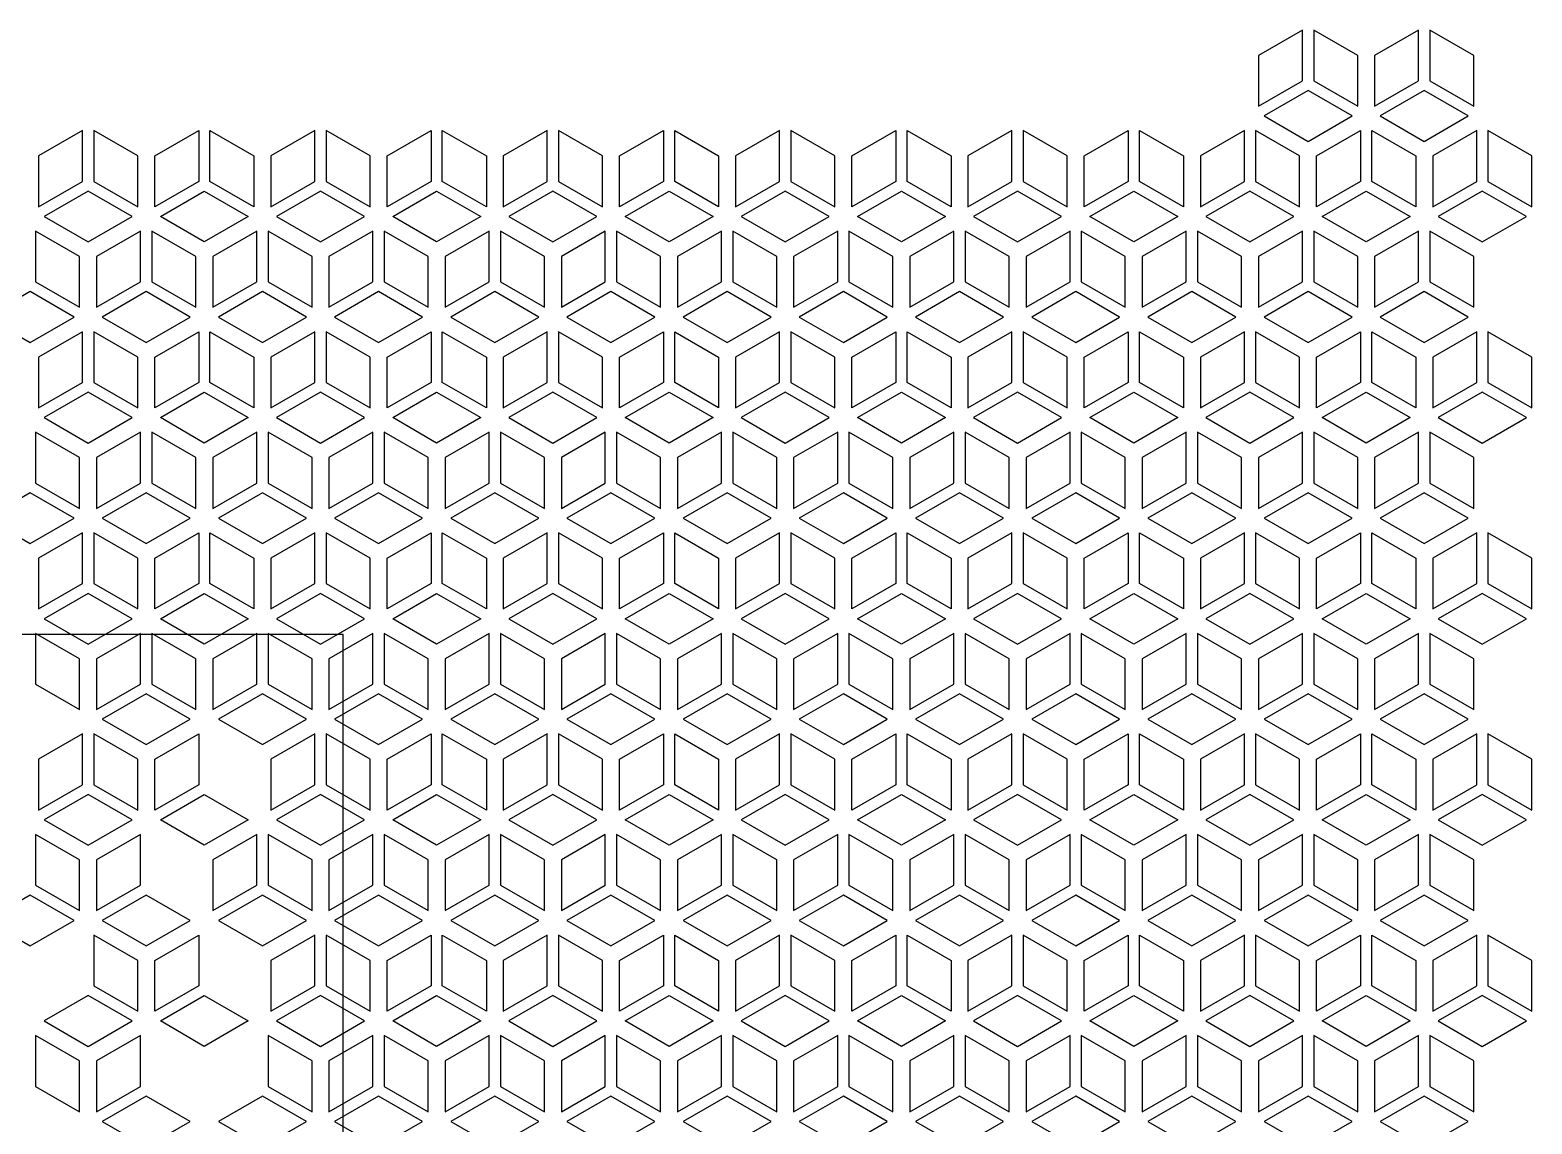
# Model space of a CAD drawing. Extents: x 10176 to 14473, y 1855 to 5621.
# Drawn here: x 11810 to 14473, y 3680 to 5621 of the extents above; entities that cross this region are included whole.
import ezdxf

# ---------------------------------------------------------------- set-up
doc = ezdxf.new("R2010")
doc.units = 0
doc.layers.add('DEFAULT_LAYER', color=7, linetype='CONTINUOUS')

msp = doc.modelspace()

# ---------------------------------------------------------------- linework, layer by layer
at = {"layer": 'DEFAULT_LAYER'}
for points in [[(14066, 5531.1), (14066, 5621.2), (13988, 5576.2), (13988, 5486.1)], [(14086, 5531.1), (14164, 5486.1), (14164, 5576.2), (14086, 5621.2)], [(14272, 5621.2), (14194, 5576.2), (14194, 5486.1), (14272, 5531.1)], [(14292, 5531.1), (14370, 5486.1), (14370, 5576.2), (14292, 5621.2)], [(13998, 5468.8), (14076, 5423.7), (14154, 5468.8), (14076, 5513.8)], [(14282, 5513.8), (14204, 5468.8), (14282, 5423.7), (14360, 5468.8)], [(11902.6, 5352.7), (11902.6, 5442.8), (11824.6, 5397.8), (11824.6, 5307.7)], [(12000.7, 5307.7), (12000.7, 5397.8), (11922.6, 5442.8), (11922.6, 5352.7)], [(12030.7, 5307.7), (12030.7, 5397.8), (12108.7, 5442.8), (12108.7, 5352.7)], [(12128.7, 5352.7), (12128.7, 5442.8), (12206.7, 5397.8), (12206.7, 5307.7)], [(12314.7, 5352.7), (12314.7, 5442.8), (12236.7, 5397.8), (12236.7, 5307.7)], [(12412.7, 5307.7), (12412.7, 5397.8), (12334.7, 5442.8), (12334.7, 5352.7)], [(12442.7, 5307.7), (12442.7, 5397.8), (12520.7, 5442.8), (12520.7, 5352.7)], [(12540.7, 5352.7), (12540.7, 5442.8), (12618.8, 5397.8), (12618.8, 5307.7)], [(12726.8, 5352.7), (12726.8, 5442.8), (12648.8, 5397.8), (12648.8, 5307.7)], [(12824.8, 5307.7), (12824.8, 5397.8), (12746.8, 5442.8), (12746.8, 5352.7)], [(12854.8, 5307.7), (12854.8, 5397.8), (12932.8, 5442.8), (12932.8, 5352.7)], [(12952.8, 5352.7), (12952.8, 5442.8), (13030.8, 5397.8), (13030.8, 5307.7)], [(13138.8, 5352.7), (13138.8, 5442.8), (13060.8, 5397.8), (13060.8, 5307.7)], [(13236.9, 5307.7), (13236.9, 5397.8), (13158.8, 5442.8), (13158.8, 5352.7)], [(13266.9, 5307.7), (13266.9, 5397.8), (13344.9, 5442.8), (13344.9, 5352.7)], [(13364.9, 5352.7), (13364.9, 5442.8), (13442.9, 5397.8), (13442.9, 5307.7)], [(13550.9, 5352.7), (13550.9, 5442.8), (13472.9, 5397.8), (13472.9, 5307.7)], [(13648.9, 5307.7), (13648.9, 5397.8), (13570.9, 5442.8), (13570.9, 5352.7)], [(13678.9, 5307.7), (13678.9, 5397.8), (13756.9, 5442.8), (13756.9, 5352.7)], [(13776.9, 5352.7), (13776.9, 5442.8), (13855, 5397.8), (13855, 5307.7)], [(13963, 5352.7), (13963, 5442.8), (13885, 5397.8), (13885, 5307.7)], [(14061, 5307.7), (14061, 5397.8), (13983, 5442.8), (13983, 5352.7)], [(14091, 5307.7), (14091, 5397.8), (14169, 5442.8), (14169, 5352.7)], [(14189, 5352.7), (14189, 5442.8), (14267, 5397.8), (14267, 5307.7)], [(14375, 5352.7), (14375, 5442.8), (14297, 5397.8), (14297, 5307.7)], [(14473.1, 5307.7), (14473.1, 5397.8), (14395, 5442.8), (14395, 5352.7)], [(11912.6, 5335.4), (11834.6, 5290.3), (11912.6, 5245.3), (11990.7, 5290.3)], [(12118.7, 5335.4), (12196.7, 5290.3), (12118.7, 5245.3), (12040.7, 5290.3)], [(12324.7, 5335.4), (12246.7, 5290.3), (12324.7, 5245.3), (12402.7, 5290.3)], [(12530.7, 5335.4), (12608.8, 5290.3), (12530.7, 5245.3), (12452.7, 5290.3)], [(12736.8, 5335.4), (12658.8, 5290.3), (12736.8, 5245.3), (12814.8, 5290.3)], [(12942.8, 5335.4), (13020.8, 5290.3), (12942.8, 5245.3), (12864.8, 5290.3)], [(13148.8, 5335.4), (13070.8, 5290.3), (13148.8, 5245.3), (13226.9, 5290.3)], [(13354.9, 5335.4), (13432.9, 5290.3), (13354.9, 5245.3), (13276.9, 5290.3)], [(13560.9, 5335.4), (13482.9, 5290.3), (13560.9, 5245.3), (13638.9, 5290.3)], [(13766.9, 5335.4), (13845, 5290.3), (13766.9, 5245.3), (13688.9, 5290.3)], [(13973, 5335.4), (13895, 5290.3), (13973, 5245.3), (14051, 5290.3)], [(14179, 5335.4), (14257, 5290.3), (14179, 5245.3), (14101, 5290.3)], [(14385, 5335.4), (14307, 5290.3), (14385, 5245.3), (14463.1, 5290.3)], [(11819.6, 5174.3), (11897.6, 5129.2), (11897.6, 5219.3), (11819.6, 5264.4)], [(12005.7, 5264.4), (11927.6, 5219.3), (11927.6, 5129.2), (12005.7, 5174.3)], [(12025.7, 5174.3), (12103.7, 5129.2), (12103.7, 5219.3), (12025.7, 5264.4)], [(12211.7, 5174.3), (12211.7, 5264.4), (12133.7, 5219.3), (12133.7, 5129.2)], [(12231.7, 5174.3), (12309.7, 5129.2), (12309.7, 5219.3), (12231.7, 5264.4)], [(12417.7, 5264.4), (12339.7, 5219.3), (12339.7, 5129.2), (12417.7, 5174.3)], [(12437.7, 5174.3), (12515.7, 5129.2), (12515.7, 5219.3), (12437.7, 5264.4)], [(12623.8, 5174.3), (12623.8, 5264.4), (12545.7, 5219.3), (12545.7, 5129.2)], [(12643.8, 5174.3), (12721.8, 5129.2), (12721.8, 5219.3), (12643.8, 5264.4)], [(12829.8, 5264.4), (12751.8, 5219.3), (12751.8, 5129.2), (12829.8, 5174.3)], [(12849.8, 5174.3), (12927.8, 5129.2), (12927.8, 5219.3), (12849.8, 5264.4)], [(13035.8, 5174.3), (13035.8, 5264.4), (12957.8, 5219.3), (12957.8, 5129.2)], [(13055.8, 5174.3), (13133.8, 5129.2), (13133.8, 5219.3), (13055.8, 5264.4)], [(13241.9, 5264.4), (13163.8, 5219.3), (13163.8, 5129.2), (13241.9, 5174.3)], [(13261.9, 5174.3), (13339.9, 5129.2), (13339.9, 5219.3), (13261.9, 5264.4)], [(13447.9, 5174.3), (13447.9, 5264.4), (13369.9, 5219.3), (13369.9, 5129.2)], [(13467.9, 5174.3), (13545.9, 5129.2), (13545.9, 5219.3), (13467.9, 5264.4)], [(13653.9, 5264.4), (13575.9, 5219.3), (13575.9, 5129.2), (13653.9, 5174.3)], [(13673.9, 5174.3), (13751.9, 5129.2), (13751.9, 5219.3), (13673.9, 5264.4)], [(13860, 5174.3), (13860, 5264.4), (13781.9, 5219.3), (13781.9, 5129.2)], [(13880, 5174.3), (13958, 5129.2), (13958, 5219.3), (13880, 5264.4)], [(14066, 5264.4), (13988, 5219.3), (13988, 5129.2), (14066, 5174.3)], [(14086, 5174.3), (14164, 5129.2), (14164, 5219.3), (14086, 5264.4)], [(14272, 5174.3), (14272, 5264.4), (14194, 5219.3), (14194, 5129.2)], [(14292, 5174.3), (14370, 5129.2), (14370, 5219.3), (14292, 5264.4)], [(11731.6, 5111.9), (11809.6, 5066.9), (11887.6, 5111.9), (11809.6, 5157)], [(12015.7, 5157), (11937.6, 5111.9), (12015.7, 5066.9), (12093.7, 5111.9)], [(12143.7, 5111.9), (12221.7, 5066.9), (12299.7, 5111.9), (12221.7, 5157)], [(12427.7, 5157), (12349.7, 5111.9), (12427.7, 5066.9), (12505.7, 5111.9)], [(12555.7, 5111.9), (12633.8, 5066.9), (12711.8, 5111.9), (12633.8, 5157)], [(12839.8, 5157), (12761.8, 5111.9), (12839.8, 5066.9), (12917.8, 5111.9)], [(12967.8, 5111.9), (13045.8, 5066.9), (13123.8, 5111.9), (13045.8, 5157)], [(13251.9, 5157), (13173.8, 5111.9), (13251.9, 5066.9), (13329.9, 5111.9)], [(13379.9, 5111.9), (13457.9, 5066.9), (13535.9, 5111.9), (13457.9, 5157)], [(13663.9, 5157), (13585.9, 5111.9), (13663.9, 5066.9), (13741.9, 5111.9)], [(13791.9, 5111.9), (13870, 5066.9), (13948, 5111.9), (13870, 5157)], [(14076, 5157), (13998, 5111.9), (14076, 5066.9), (14154, 5111.9)], [(14204, 5111.9), (14282, 5066.9), (14360, 5111.9), (14282, 5157)], [(11902.6, 4995.9), (11902.6, 5085.9), (11824.6, 5040.9), (11824.6, 4950.8)], [(12000.7, 4950.8), (12000.7, 5040.9), (11922.6, 5085.9), (11922.6, 4995.9)], [(12030.7, 4950.8), (12030.7, 5040.9), (12108.7, 5085.9), (12108.7, 4995.9)], [(12128.7, 4995.9), (12128.7, 5085.9), (12206.7, 5040.9), (12206.7, 4950.8)], [(12314.7, 4995.9), (12314.7, 5085.9), (12236.7, 5040.9), (12236.7, 4950.8)], [(12412.7, 4950.8), (12412.7, 5040.9), (12334.7, 5085.9), (12334.7, 4995.9)], [(12442.7, 4950.8), (12442.7, 5040.9), (12520.7, 5085.9), (12520.7, 4995.9)], [(12540.7, 4995.9), (12540.7, 5085.9), (12618.8, 5040.9), (12618.8, 4950.8)], [(12726.8, 4995.9), (12726.8, 5085.9), (12648.8, 5040.9), (12648.8, 4950.8)], [(12824.8, 4950.8), (12824.8, 5040.9), (12746.8, 5085.9), (12746.8, 4995.9)], [(12854.8, 4950.8), (12854.8, 5040.9), (12932.8, 5085.9), (12932.8, 4995.9)], [(12952.8, 4995.9), (12952.8, 5085.9), (13030.8, 5040.9), (13030.8, 4950.8)], [(13138.8, 4995.9), (13138.8, 5085.9), (13060.8, 5040.9), (13060.8, 4950.8)], [(13236.9, 4950.8), (13236.9, 5040.9), (13158.8, 5085.9), (13158.8, 4995.9)], [(13266.9, 4950.8), (13266.9, 5040.9), (13344.9, 5085.9), (13344.9, 4995.9)], [(13364.9, 4995.9), (13364.9, 5085.9), (13442.9, 5040.9), (13442.9, 4950.8)], [(13550.9, 4995.9), (13550.9, 5085.9), (13472.9, 5040.9), (13472.9, 4950.8)], [(13648.9, 4950.8), (13648.9, 5040.9), (13570.9, 5085.9), (13570.9, 4995.9)], [(13678.9, 4950.8), (13678.9, 5040.9), (13756.9, 5085.9), (13756.9, 4995.9)], [(13776.9, 4995.9), (13776.9, 5085.9), (13855, 5040.9), (13855, 4950.8)], [(13963, 4995.9), (13963, 5085.9), (13885, 5040.9), (13885, 4950.8)], [(14061, 4950.8), (14061, 5040.9), (13983, 5085.9), (13983, 4995.9)], [(14091, 4950.8), (14091, 5040.9), (14169, 5085.9), (14169, 4995.9)], [(14189, 4995.9), (14189, 5085.9), (14267, 5040.9), (14267, 4950.8)], [(14375, 4995.9), (14375, 5085.9), (14297, 5040.9), (14297, 4950.8)], [(14473.1, 4950.8), (14473.1, 5040.9), (14395, 5085.9), (14395, 4995.9)], [(11912.6, 4978.5), (11834.6, 4933.5), (11912.6, 4888.4), (11990.7, 4933.5)], [(12118.7, 4978.5), (12196.7, 4933.5), (12118.7, 4888.4), (12040.7, 4933.5)], [(12324.7, 4978.5), (12246.7, 4933.5), (12324.7, 4888.4), (12402.7, 4933.5)], [(12530.7, 4978.5), (12608.8, 4933.5), (12530.7, 4888.4), (12452.7, 4933.5)], [(12736.8, 4978.5), (12658.8, 4933.5), (12736.8, 4888.4), (12814.8, 4933.5)], [(12942.8, 4978.5), (13020.8, 4933.5), (12942.8, 4888.4), (12864.8, 4933.5)], [(13148.8, 4978.5), (13070.8, 4933.5), (13148.8, 4888.4), (13226.9, 4933.5)], [(13354.9, 4978.5), (13432.9, 4933.5), (13354.9, 4888.4), (13276.9, 4933.5)], [(13560.9, 4978.5), (13482.9, 4933.5), (13560.9, 4888.4), (13638.9, 4933.5)], [(13766.9, 4978.5), (13845, 4933.5), (13766.9, 4888.4), (13688.9, 4933.5)], [(13973, 4978.5), (13895, 4933.5), (13973, 4888.4), (14051, 4933.5)], [(14179, 4978.5), (14257, 4933.5), (14179, 4888.4), (14101, 4933.5)], [(14385, 4978.5), (14307, 4933.5), (14385, 4888.4), (14463.1, 4933.5)], [(11819.6, 4817.4), (11897.6, 4772.4), (11897.6, 4862.5), (11819.6, 4907.5)], [(12005.7, 4907.5), (11927.6, 4862.5), (11927.6, 4772.4), (12005.7, 4817.4)], [(12025.7, 4817.4), (12103.7, 4772.4), (12103.7, 4862.5), (12025.7, 4907.5)], [(12211.7, 4817.4), (12211.7, 4907.5), (12133.7, 4862.5), (12133.7, 4772.4)], [(12231.7, 4817.4), (12309.7, 4772.4), (12309.7, 4862.5), (12231.7, 4907.5)], [(12417.7, 4907.5), (12339.7, 4862.5), (12339.7, 4772.4), (12417.7, 4817.4)], [(12437.7, 4817.4), (12515.7, 4772.4), (12515.7, 4862.5), (12437.7, 4907.5)], [(12623.8, 4817.4), (12623.8, 4907.5), (12545.7, 4862.5), (12545.7, 4772.4)], [(12643.8, 4817.4), (12721.8, 4772.4), (12721.8, 4862.5), (12643.8, 4907.5)], [(12829.8, 4907.5), (12751.8, 4862.5), (12751.8, 4772.4), (12829.8, 4817.4)], [(12849.8, 4817.4), (12927.8, 4772.4), (12927.8, 4862.5), (12849.8, 4907.5)], [(13035.8, 4817.4), (13035.8, 4907.5), (12957.8, 4862.5), (12957.8, 4772.4)], [(13055.8, 4817.4), (13133.8, 4772.4), (13133.8, 4862.5), (13055.8, 4907.5)], [(13241.9, 4907.5), (13163.8, 4862.5), (13163.8, 4772.4), (13241.9, 4817.4)], [(13261.9, 4817.4), (13339.9, 4772.4), (13339.9, 4862.5), (13261.9, 4907.5)], [(13447.9, 4817.4), (13447.9, 4907.5), (13369.9, 4862.5), (13369.9, 4772.4)], [(13467.9, 4817.4), (13545.9, 4772.4), (13545.9, 4862.5), (13467.9, 4907.5)], [(13653.9, 4907.5), (13575.9, 4862.5), (13575.9, 4772.4), (13653.9, 4817.4)], [(13673.9, 4817.4), (13751.9, 4772.4), (13751.9, 4862.5), (13673.9, 4907.5)], [(13860, 4817.4), (13860, 4907.5), (13781.9, 4862.5), (13781.9, 4772.4)], [(13880, 4817.4), (13958, 4772.4), (13958, 4862.5), (13880, 4907.5)], [(14066, 4907.5), (13988, 4862.5), (13988, 4772.4), (14066, 4817.4)], [(14086, 4817.4), (14164, 4772.4), (14164, 4862.5), (14086, 4907.5)], [(14272, 4817.4), (14272, 4907.5), (14194, 4862.5), (14194, 4772.4)], [(14292, 4817.4), (14370, 4772.4), (14370, 4862.5), (14292, 4907.5)], [(11731.6, 4755.1), (11809.6, 4710), (11887.6, 4755.1), (11809.6, 4800.1)], [(12015.7, 4800.1), (11937.6, 4755.1), (12015.7, 4710), (12093.7, 4755.1)], [(12143.7, 4755.1), (12221.7, 4710), (12299.7, 4755.1), (12221.7, 4800.1)], [(12427.7, 4800.1), (12349.7, 4755.1), (12427.7, 4710), (12505.7, 4755.1)], [(12555.7, 4755.1), (12633.8, 4710), (12711.8, 4755.1), (12633.8, 4800.1)], [(12839.8, 4800.1), (12761.8, 4755.1), (12839.8, 4710), (12917.8, 4755.1)], [(12967.8, 4755.1), (13045.8, 4710), (13123.8, 4755.1), (13045.8, 4800.1)], [(13251.9, 4800.1), (13173.8, 4755.1), (13251.9, 4710), (13329.9, 4755.1)], [(13379.9, 4755.1), (13457.9, 4710), (13535.9, 4755.1), (13457.9, 4800.1)], [(13663.9, 4800.1), (13585.9, 4755.1), (13663.9, 4710), (13741.9, 4755.1)], [(13791.9, 4755.1), (13870, 4710), (13948, 4755.1), (13870, 4800.1)], [(14076, 4800.1), (13998, 4755.1), (14076, 4710), (14154, 4755.1)], [(14204, 4755.1), (14282, 4710), (14360, 4755.1), (14282, 4800.1)], [(11902.6, 4639), (11902.6, 4729.1), (11824.6, 4684), (11824.6, 4594)], [(12000.7, 4594), (12000.7, 4684), (11922.6, 4729.1), (11922.6, 4639)], [(12030.7, 4594), (12030.7, 4684), (12108.7, 4729.1), (12108.7, 4639)], [(12128.7, 4639), (12128.7, 4729.1), (12206.7, 4684), (12206.7, 4594)], [(12314.7, 4639), (12314.7, 4729.1), (12236.7, 4684), (12236.7, 4594)], [(12412.7, 4594), (12412.7, 4684), (12334.7, 4729.1), (12334.7, 4639)], [(12442.7, 4594), (12442.7, 4684), (12520.7, 4729.1), (12520.7, 4639)], [(12540.7, 4639), (12540.7, 4729.1), (12618.8, 4684), (12618.8, 4594)], [(12726.8, 4639), (12726.8, 4729.1), (12648.8, 4684), (12648.8, 4594)], [(12824.8, 4594), (12824.8, 4684), (12746.8, 4729.1), (12746.8, 4639)], [(12854.8, 4594), (12854.8, 4684), (12932.8, 4729.1), (12932.8, 4639)], [(12952.8, 4639), (12952.8, 4729.1), (13030.8, 4684), (13030.8, 4594)], [(13138.8, 4639), (13138.8, 4729.1), (13060.8, 4684), (13060.8, 4594)], [(13236.9, 4594), (13236.9, 4684), (13158.8, 4729.1), (13158.8, 4639)], [(13266.9, 4594), (13266.9, 4684), (13344.9, 4729.1), (13344.9, 4639)], [(13364.9, 4639), (13364.9, 4729.1), (13442.9, 4684), (13442.9, 4594)], [(13550.9, 4639), (13550.9, 4729.1), (13472.9, 4684), (13472.9, 4594)], [(13648.9, 4594), (13648.9, 4684), (13570.9, 4729.1), (13570.9, 4639)], [(13678.9, 4594), (13678.9, 4684), (13756.9, 4729.1), (13756.9, 4639)], [(13776.9, 4639), (13776.9, 4729.1), (13855, 4684), (13855, 4594)], [(13963, 4639), (13963, 4729.1), (13885, 4684), (13885, 4594)], [(14061, 4594), (14061, 4684), (13983, 4729.1), (13983, 4639)], [(14091, 4594), (14091, 4684), (14169, 4729.1), (14169, 4639)], [(14189, 4639), (14189, 4729.1), (14267, 4684), (14267, 4594)], [(14375, 4639), (14375, 4729.1), (14297, 4684), (14297, 4594)], [(14473.1, 4594), (14473.1, 4684), (14395, 4729.1), (14395, 4639)], [(11912.6, 4621.7), (11834.6, 4576.6), (11912.6, 4531.6), (11990.7, 4576.6)], [(12118.7, 4621.7), (12196.7, 4576.6), (12118.7, 4531.6), (12040.7, 4576.6)], [(12324.7, 4621.7), (12246.7, 4576.6), (12324.7, 4531.6), (12402.7, 4576.6)], [(12530.7, 4621.7), (12608.8, 4576.6), (12530.7, 4531.6), (12452.7, 4576.6)], [(12736.8, 4621.7), (12658.8, 4576.6), (12736.8, 4531.6), (12814.8, 4576.6)], [(12942.8, 4621.7), (13020.8, 4576.6), (12942.8, 4531.6), (12864.8, 4576.6)], [(13148.8, 4621.7), (13070.8, 4576.6), (13148.8, 4531.6), (13226.9, 4576.6)], [(13354.9, 4621.7), (13432.9, 4576.6), (13354.9, 4531.6), (13276.9, 4576.6)], [(13560.9, 4621.7), (13482.9, 4576.6), (13560.9, 4531.6), (13638.9, 4576.6)], [(13766.9, 4621.7), (13845, 4576.6), (13766.9, 4531.6), (13688.9, 4576.6)], [(13973, 4621.7), (13895, 4576.6), (13973, 4531.6), (14051, 4576.6)], [(14179, 4621.7), (14257, 4576.6), (14179, 4531.6), (14101, 4576.6)], [(14385, 4621.7), (14307, 4576.6), (14385, 4531.6), (14463.1, 4576.6)], [(11448.7, 2279.4), (12365.2, 2279.4), (12365.2, 4548.9), (11448.7, 4548.9)], [(11819.6, 4460.6), (11897.6, 4415.5), (11897.6, 4505.6), (11819.6, 4550.7)], [(12005.7, 4550.7), (11927.6, 4505.6), (11927.6, 4415.5), (12005.7, 4460.6)], [(12025.7, 4460.6), (12103.7, 4415.5), (12103.7, 4505.6), (12025.7, 4550.7)], [(12211.7, 4460.6), (12211.7, 4550.7), (12133.7, 4505.6), (12133.7, 4415.5)], [(12231.7, 4460.6), (12309.7, 4415.5), (12309.7, 4505.6), (12231.7, 4550.7)], [(12417.7, 4550.7), (12339.7, 4505.6), (12339.7, 4415.5), (12417.7, 4460.6)], [(12437.7, 4460.6), (12515.7, 4415.5), (12515.7, 4505.6), (12437.7, 4550.7)], [(12623.8, 4460.6), (12623.8, 4550.7), (12545.7, 4505.6), (12545.7, 4415.5)], [(12643.8, 4460.6), (12721.8, 4415.5), (12721.8, 4505.6), (12643.8, 4550.7)], [(12829.8, 4550.7), (12751.8, 4505.6), (12751.8, 4415.5), (12829.8, 4460.6)], [(12849.8, 4460.6), (12927.8, 4415.5), (12927.8, 4505.6), (12849.8, 4550.7)], [(13035.8, 4460.6), (13035.8, 4550.7), (12957.8, 4505.6), (12957.8, 4415.5)], [(13055.8, 4460.6), (13133.8, 4415.5), (13133.8, 4505.6), (13055.8, 4550.7)], [(13241.9, 4550.7), (13163.8, 4505.6), (13163.8, 4415.5), (13241.9, 4460.6)], [(13261.9, 4460.6), (13339.9, 4415.5), (13339.9, 4505.6), (13261.9, 4550.7)], [(13447.9, 4460.6), (13447.9, 4550.7), (13369.9, 4505.6), (13369.9, 4415.5)], [(13467.9, 4460.6), (13545.9, 4415.5), (13545.9, 4505.6), (13467.9, 4550.7)], [(13653.9, 4550.7), (13575.9, 4505.6), (13575.9, 4415.5), (13653.9, 4460.6)], [(13673.9, 4460.6), (13751.9, 4415.5), (13751.9, 4505.6), (13673.9, 4550.7)], [(13860, 4460.6), (13860, 4550.7), (13781.9, 4505.6), (13781.9, 4415.5)], [(13880, 4460.6), (13958, 4415.5), (13958, 4505.6), (13880, 4550.7)], [(14066, 4550.7), (13988, 4505.6), (13988, 4415.5), (14066, 4460.6)], [(14086, 4460.6), (14164, 4415.5), (14164, 4505.6), (14086, 4550.7)], [(14272, 4460.6), (14272, 4550.7), (14194, 4505.6), (14194, 4415.5)], [(14292, 4460.6), (14370, 4415.5), (14370, 4505.6), (14292, 4550.7)], [(12015.7, 4443.2), (11937.6, 4398.2), (12015.7, 4353.2), (12093.7, 4398.2)], [(12143.7, 4398.2), (12221.7, 4353.2), (12299.7, 4398.2), (12221.7, 4443.2)], [(12427.7, 4443.2), (12349.7, 4398.2), (12427.7, 4353.2), (12505.7, 4398.2)], [(12555.7, 4398.2), (12633.8, 4353.2), (12711.8, 4398.2), (12633.8, 4443.2)], [(12839.8, 4443.2), (12761.8, 4398.2), (12839.8, 4353.2), (12917.8, 4398.2)], [(12967.8, 4398.2), (13045.8, 4353.2), (13123.8, 4398.2), (13045.8, 4443.2)], [(13251.9, 4443.2), (13173.8, 4398.2), (13251.9, 4353.2), (13329.9, 4398.2)], [(13379.9, 4398.2), (13457.9, 4353.2), (13535.9, 4398.2), (13457.9, 4443.2)], [(13663.9, 4443.2), (13585.9, 4398.2), (13663.9, 4353.2), (13741.9, 4398.2)], [(13791.9, 4398.2), (13870, 4353.2), (13948, 4398.2), (13870, 4443.2)], [(14076, 4443.2), (13998, 4398.2), (14076, 4353.2), (14154, 4398.2)], [(14204, 4398.2), (14282, 4353.2), (14360, 4398.2), (14282, 4443.2)], [(11902.6, 4282.1), (11902.6, 4372.2), (11824.6, 4327.2), (11824.6, 4237.1)], [(12000.7, 4237.1), (12000.7, 4327.2), (11922.6, 4372.2), (11922.6, 4282.1)], [(12030.7, 4237.1), (12030.7, 4327.2), (12108.7, 4372.2), (12108.7, 4282.1)], [(12314.7, 4282.1), (12314.7, 4372.2), (12236.7, 4327.2), (12236.7, 4237.1)], [(12412.7, 4237.1), (12412.7, 4327.2), (12334.7, 4372.2), (12334.7, 4282.1)], [(12442.7, 4237.1), (12442.7, 4327.2), (12520.7, 4372.2), (12520.7, 4282.1)], [(12540.7, 4282.1), (12540.7, 4372.2), (12618.8, 4327.2), (12618.8, 4237.1)], [(12726.8, 4282.1), (12726.8, 4372.2), (12648.8, 4327.2), (12648.8, 4237.1)], [(12824.8, 4237.1), (12824.8, 4327.2), (12746.8, 4372.2), (12746.8, 4282.1)], [(12854.8, 4237.1), (12854.8, 4327.2), (12932.8, 4372.2), (12932.8, 4282.1)], [(12952.8, 4282.1), (12952.8, 4372.2), (13030.8, 4327.2), (13030.8, 4237.1)], [(13138.8, 4282.1), (13138.8, 4372.2), (13060.8, 4327.2), (13060.8, 4237.1)], [(13236.9, 4237.1), (13236.9, 4327.2), (13158.8, 4372.2), (13158.8, 4282.1)], [(13266.9, 4237.1), (13266.9, 4327.2), (13344.9, 4372.2), (13344.9, 4282.1)], [(13364.9, 4282.1), (13364.9, 4372.2), (13442.9, 4327.2), (13442.9, 4237.1)], [(13550.9, 4282.1), (13550.9, 4372.2), (13472.9, 4327.2), (13472.9, 4237.1)], [(13648.9, 4237.1), (13648.9, 4327.2), (13570.9, 4372.2), (13570.9, 4282.1)], [(13678.9, 4237.1), (13678.9, 4327.2), (13756.9, 4372.2), (13756.9, 4282.1)], [(13776.9, 4282.1), (13776.9, 4372.2), (13855, 4327.2), (13855, 4237.1)], [(13963, 4282.1), (13963, 4372.2), (13885, 4327.2), (13885, 4237.1)], [(14061, 4237.1), (14061, 4327.2), (13983, 4372.2), (13983, 4282.1)], [(14091, 4237.1), (14091, 4327.2), (14169, 4372.2), (14169, 4282.1)], [(14189, 4282.1), (14189, 4372.2), (14267, 4327.2), (14267, 4237.1)], [(14375, 4282.1), (14375, 4372.2), (14297, 4327.2), (14297, 4237.1)], [(14473.1, 4237.1), (14473.1, 4327.2), (14395, 4372.2), (14395, 4282.1)], [(11912.6, 4264.8), (11834.6, 4219.8), (11912.6, 4174.7), (11990.7, 4219.8)], [(12118.7, 4264.8), (12196.7, 4219.8), (12118.7, 4174.7), (12040.7, 4219.8)], [(12324.7, 4264.8), (12246.7, 4219.8), (12324.7, 4174.7), (12402.7, 4219.8)], [(12530.7, 4264.8), (12608.8, 4219.8), (12530.7, 4174.7), (12452.7, 4219.8)], [(12736.8, 4264.8), (12658.8, 4219.8), (12736.8, 4174.7), (12814.8, 4219.8)], [(12942.8, 4264.8), (13020.8, 4219.8), (12942.8, 4174.7), (12864.8, 4219.8)], [(13148.8, 4264.8), (13070.8, 4219.8), (13148.8, 4174.7), (13226.9, 4219.8)], [(13354.9, 4264.8), (13432.9, 4219.8), (13354.9, 4174.7), (13276.9, 4219.8)], [(13560.9, 4264.8), (13482.9, 4219.8), (13560.9, 4174.7), (13638.9, 4219.8)], [(13766.9, 4264.8), (13845, 4219.8), (13766.9, 4174.7), (13688.9, 4219.8)], [(13973, 4264.8), (13895, 4219.8), (13973, 4174.7), (14051, 4219.8)], [(14179, 4264.8), (14257, 4219.8), (14179, 4174.7), (14101, 4219.8)], [(14385, 4264.8), (14307, 4219.8), (14385, 4174.7), (14463.1, 4219.8)], [(11819.6, 4103.7), (11897.6, 4058.7), (11897.6, 4148.7), (11819.6, 4193.8)], [(12005.7, 4193.8), (11927.6, 4148.7), (11927.6, 4058.7), (12005.7, 4103.7)], [(12211.7, 4103.7), (12211.7, 4193.8), (12133.7, 4148.7), (12133.7, 4058.7)], [(12231.7, 4103.7), (12309.7, 4058.7), (12309.7, 4148.7), (12231.7, 4193.8)], [(12417.7, 4193.8), (12339.7, 4148.7), (12339.7, 4058.7), (12417.7, 4103.7)], [(12437.7, 4103.7), (12515.7, 4058.7), (12515.7, 4148.7), (12437.7, 4193.8)], [(12623.8, 4103.7), (12623.8, 4193.8), (12545.7, 4148.7), (12545.7, 4058.7)], [(12643.8, 4103.7), (12721.8, 4058.7), (12721.8, 4148.7), (12643.8, 4193.8)], [(12829.8, 4193.8), (12751.8, 4148.7), (12751.8, 4058.7), (12829.8, 4103.7)], [(12849.8, 4103.7), (12927.8, 4058.7), (12927.8, 4148.7), (12849.8, 4193.8)], [(13035.8, 4103.7), (13035.8, 4193.8), (12957.8, 4148.7), (12957.8, 4058.7)], [(13055.8, 4103.7), (13133.8, 4058.7), (13133.8, 4148.7), (13055.8, 4193.8)], [(13241.9, 4193.8), (13163.8, 4148.7), (13163.8, 4058.7), (13241.9, 4103.7)], [(13261.9, 4103.7), (13339.9, 4058.7), (13339.9, 4148.7), (13261.9, 4193.8)], [(13447.9, 4103.7), (13447.9, 4193.8), (13369.9, 4148.7), (13369.9, 4058.7)], [(13467.9, 4103.7), (13545.9, 4058.7), (13545.9, 4148.7), (13467.9, 4193.8)], [(13653.9, 4193.8), (13575.9, 4148.7), (13575.9, 4058.7), (13653.9, 4103.7)], [(13673.9, 4103.7), (13751.9, 4058.7), (13751.9, 4148.7), (13673.9, 4193.8)], [(13860, 4103.7), (13860, 4193.8), (13781.9, 4148.7), (13781.9, 4058.7)], [(13880, 4103.7), (13958, 4058.7), (13958, 4148.7), (13880, 4193.8)], [(14066, 4193.8), (13988, 4148.7), (13988, 4058.7), (14066, 4103.7)], [(14086, 4103.7), (14164, 4058.7), (14164, 4148.7), (14086, 4193.8)], [(14272, 4103.7), (14272, 4193.8), (14194, 4148.7), (14194, 4058.7)], [(14292, 4103.7), (14370, 4058.7), (14370, 4148.7), (14292, 4193.8)], [(11731.6, 4041.3), (11809.6, 3996.3), (11887.6, 4041.3), (11809.6, 4086.4)], [(12015.7, 4086.4), (11937.6, 4041.3), (12015.7, 3996.3), (12093.7, 4041.3)], [(12143.7, 4041.3), (12221.7, 3996.3), (12299.7, 4041.3), (12221.7, 4086.4)], [(12427.7, 4086.4), (12349.7, 4041.3), (12427.7, 3996.3), (12505.7, 4041.3)], [(12555.7, 4041.3), (12633.8, 3996.3), (12711.8, 4041.3), (12633.8, 4086.4)], [(12839.8, 4086.4), (12761.8, 4041.3), (12839.8, 3996.3), (12917.8, 4041.3)], [(12967.8, 4041.3), (13045.8, 3996.3), (13123.8, 4041.3), (13045.8, 4086.4)], [(13251.9, 4086.4), (13173.8, 4041.3), (13251.9, 3996.3), (13329.9, 4041.3)], [(13379.9, 4041.3), (13457.9, 3996.3), (13535.9, 4041.3), (13457.9, 4086.4)], [(13663.9, 4086.4), (13585.9, 4041.3), (13663.9, 3996.3), (13741.9, 4041.3)], [(13791.9, 4041.3), (13870, 3996.3), (13948, 4041.3), (13870, 4086.4)], [(14076, 4086.4), (13998, 4041.3), (14076, 3996.3), (14154, 4041.3)], [(14204, 4041.3), (14282, 3996.3), (14360, 4041.3), (14282, 4086.4)], [(12000.7, 3880.2), (12000.7, 3970.3), (11922.6, 4015.4), (11922.6, 3925.3)], [(12030.7, 3880.2), (12030.7, 3970.3), (12108.7, 4015.4), (12108.7, 3925.3)], [(12314.7, 3925.3), (12314.7, 4015.4), (12236.7, 3970.3), (12236.7, 3880.2)], [(12412.7, 3880.2), (12412.7, 3970.3), (12334.7, 4015.4), (12334.7, 3925.3)], [(12442.7, 3880.2), (12442.7, 3970.3), (12520.7, 4015.4), (12520.7, 3925.3)], [(12540.7, 3925.3), (12540.7, 4015.4), (12618.8, 3970.3), (12618.8, 3880.2)], [(12726.8, 3925.3), (12726.8, 4015.4), (12648.8, 3970.3), (12648.8, 3880.2)], [(12824.8, 3880.2), (12824.8, 3970.3), (12746.8, 4015.4), (12746.8, 3925.3)], [(12854.8, 3880.2), (12854.8, 3970.3), (12932.8, 4015.4), (12932.8, 3925.3)], [(12952.8, 3925.3), (12952.8, 4015.4), (13030.8, 3970.3), (13030.8, 3880.2)], [(13138.8, 3925.3), (13138.8, 4015.4), (13060.8, 3970.3), (13060.8, 3880.2)], [(13236.9, 3880.2), (13236.9, 3970.3), (13158.8, 4015.4), (13158.8, 3925.3)], [(13266.9, 3880.2), (13266.9, 3970.3), (13344.9, 4015.4), (13344.9, 3925.3)], [(13364.9, 3925.3), (13364.9, 4015.4), (13442.9, 3970.3), (13442.9, 3880.2)], [(13550.9, 3925.3), (13550.9, 4015.4), (13472.9, 3970.3), (13472.9, 3880.2)], [(13648.9, 3880.2), (13648.9, 3970.3), (13570.9, 4015.4), (13570.9, 3925.3)], [(13678.9, 3880.2), (13678.9, 3970.3), (13756.9, 4015.4), (13756.9, 3925.3)], [(13776.9, 3925.3), (13776.9, 4015.4), (13855, 3970.3), (13855, 3880.2)], [(13963, 3925.3), (13963, 4015.4), (13885, 3970.3), (13885, 3880.2)], [(14061, 3880.2), (14061, 3970.3), (13983, 4015.4), (13983, 3925.3)], [(14091, 3880.2), (14091, 3970.3), (14169, 4015.4), (14169, 3925.3)], [(14189, 3925.3), (14189, 4015.4), (14267, 3970.3), (14267, 3880.2)], [(14375, 3925.3), (14375, 4015.4), (14297, 3970.3), (14297, 3880.2)], [(14473.1, 3880.2), (14473.1, 3970.3), (14395, 4015.4), (14395, 3925.3)], [(11912.6, 3908), (11834.6, 3862.9), (11912.6, 3817.9), (11990.7, 3862.9)], [(12118.7, 3908), (12196.7, 3862.9), (12118.7, 3817.9), (12040.7, 3862.9)], [(12324.7, 3908), (12246.7, 3862.9), (12324.7, 3817.9), (12402.7, 3862.9)], [(12530.7, 3908), (12608.8, 3862.9), (12530.7, 3817.9), (12452.7, 3862.9)], [(12736.8, 3908), (12658.8, 3862.9), (12736.8, 3817.9), (12814.8, 3862.9)], [(12942.8, 3908), (13020.8, 3862.9), (12942.8, 3817.9), (12864.8, 3862.9)], [(13148.8, 3908), (13070.8, 3862.9), (13148.8, 3817.9), (13226.9, 3862.9)], [(13354.9, 3908), (13432.9, 3862.9), (13354.9, 3817.9), (13276.9, 3862.9)], [(13560.9, 3908), (13482.9, 3862.9), (13560.9, 3817.9), (13638.9, 3862.9)], [(13766.9, 3908), (13845, 3862.9), (13766.9, 3817.9), (13688.9, 3862.9)], [(13973, 3908), (13895, 3862.9), (13973, 3817.9), (14051, 3862.9)], [(14179, 3908), (14257, 3862.9), (14179, 3817.9), (14101, 3862.9)], [(14385, 3908), (14307, 3862.9), (14385, 3817.9), (14463.1, 3862.9)], [(11819.6, 3746.8), (11897.6, 3701.8), (11897.6, 3791.9), (11819.6, 3836.9)], [(12005.7, 3836.9), (11927.6, 3791.9), (11927.6, 3701.8), (12005.7, 3746.8)], [(12231.7, 3746.8), (12309.7, 3701.8), (12309.7, 3791.9), (12231.7, 3836.9)], [(12417.7, 3836.9), (12339.7, 3791.9), (12339.7, 3701.8), (12417.7, 3746.8)], [(12437.7, 3746.8), (12515.7, 3701.8), (12515.7, 3791.9), (12437.7, 3836.9)], [(12623.8, 3746.8), (12623.8, 3836.9), (12545.7, 3791.9), (12545.7, 3701.8)], [(12643.8, 3746.8), (12721.8, 3701.8), (12721.8, 3791.9), (12643.8, 3836.9)], [(12829.8, 3836.9), (12751.8, 3791.9), (12751.8, 3701.8), (12829.8, 3746.8)], [(12849.8, 3746.8), (12927.8, 3701.8), (12927.8, 3791.9), (12849.8, 3836.9)], [(13035.8, 3746.8), (13035.8, 3836.9), (12957.8, 3791.9), (12957.8, 3701.8)], [(13055.8, 3746.8), (13133.8, 3701.8), (13133.8, 3791.9), (13055.8, 3836.9)], [(13241.9, 3836.9), (13163.8, 3791.9), (13163.8, 3701.8), (13241.9, 3746.8)], [(13261.9, 3746.8), (13339.9, 3701.8), (13339.9, 3791.9), (13261.9, 3836.9)], [(13447.9, 3746.8), (13447.9, 3836.9), (13369.9, 3791.9), (13369.9, 3701.8)], [(13467.9, 3746.8), (13545.9, 3701.8), (13545.9, 3791.9), (13467.9, 3836.9)], [(13653.9, 3836.9), (13575.9, 3791.9), (13575.9, 3701.8), (13653.9, 3746.8)], [(13673.9, 3746.8), (13751.9, 3701.8), (13751.9, 3791.9), (13673.9, 3836.9)], [(13860, 3746.8), (13860, 3836.9), (13781.9, 3791.9), (13781.9, 3701.8)], [(13880, 3746.8), (13958, 3701.8), (13958, 3791.9), (13880, 3836.9)], [(14066, 3836.9), (13988, 3791.9), (13988, 3701.8), (14066, 3746.8)], [(14086, 3746.8), (14164, 3701.8), (14164, 3791.9), (14086, 3836.9)], [(14272, 3746.8), (14272, 3836.9), (14194, 3791.9), (14194, 3701.8)], [(14292, 3746.8), (14370, 3701.8), (14370, 3791.9), (14292, 3836.9)], [(12015.7, 3729.5), (11937.6, 3684.5), (12015.7, 3639.4), (12093.7, 3684.5)], [(12143.7, 3684.5), (12221.7, 3639.4), (12299.7, 3684.5), (12221.7, 3729.5)], [(12427.7, 3729.5), (12349.7, 3684.5), (12427.7, 3639.4), (12505.7, 3684.5)], [(12555.7, 3684.5), (12633.8, 3639.4), (12711.8, 3684.5), (12633.8, 3729.5)], [(12839.8, 3729.5), (12761.8, 3684.5), (12839.8, 3639.4), (12917.8, 3684.5)], [(12967.8, 3684.5), (13045.8, 3639.4), (13123.8, 3684.5), (13045.8, 3729.5)], [(13251.9, 3729.5), (13173.8, 3684.5), (13251.9, 3639.4), (13329.9, 3684.5)], [(13379.9, 3684.5), (13457.9, 3639.4), (13535.9, 3684.5), (13457.9, 3729.5)], [(13663.9, 3729.5), (13585.9, 3684.5), (13663.9, 3639.4), (13741.9, 3684.5)], [(13791.9, 3684.5), (13870, 3639.4), (13948, 3684.5), (13870, 3729.5)], [(14076, 3729.5), (13998, 3684.5), (14076, 3639.4), (14154, 3684.5)], [(14204, 3684.5), (14282, 3639.4), (14360, 3684.5), (14282, 3729.5)]]:
    msp.add_lwpolyline(points, close=True, dxfattribs=at)

doc.saveas('drawing.dxf')
